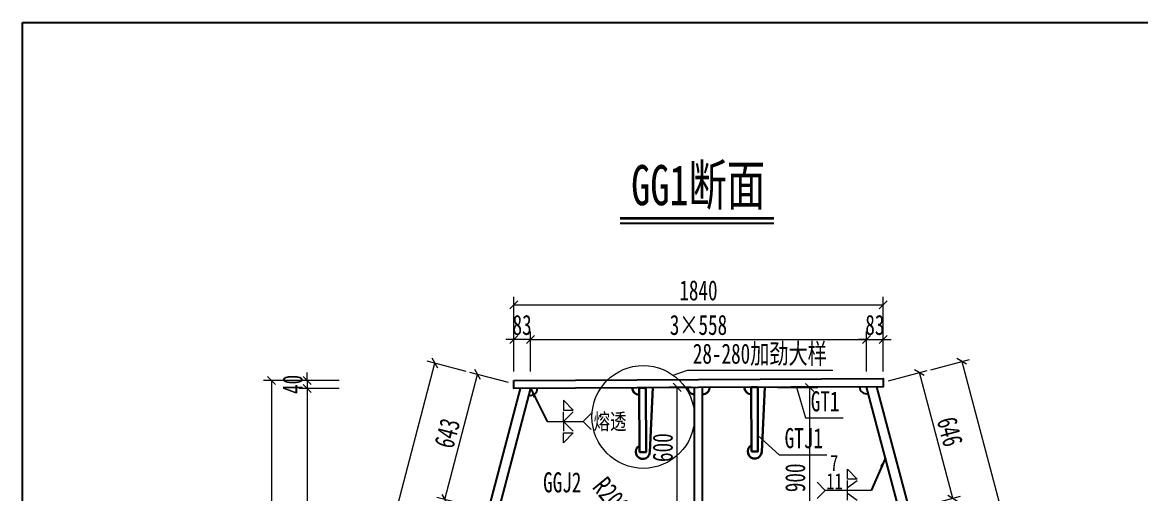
# Model space of a CAD drawing. Header units: millimetres. Extents: x -89049 to 410567, y -307459 to -100425.
# Drawn here: x 136773 to 142344, y -288057 to -285713 of the extents above; entities that cross this region are included whole.
import ezdxf
from ezdxf.enums import TextEntityAlignment as Align

# ---------------------------------------------------------------- set-up
doc = ezdxf.new("R2010")
doc.units = ezdxf.units.MM
doc.layers.get('Defpoints').update_dxf_attribs({"color": 8})
for name, color, linetype, lineweight in [('Dim', 4, 'Continuous', 15), ('文字', 7, 'Continuous', 15), ('标注线及字体', 2, 'Continuous', 15), ('桥 构造粗实', 1, 'Continuous', 30), ('细实线', 4, 'Continuous', 15), ('钢板粗线', 1, 'Continuous', 25)]:
    doc.layers.add(name, color=color, linetype=linetype, lineweight=lineweight)
doc.layers.add('Text', color=4, linetype='Continuous')
doc.styles.add('111', font='', dxfattribs={"width": 0.7})
doc.styles.add('BM_Dim', font='', dxfattribs={"width": 0.85})
doc.styles.add('SMEDI', font='', dxfattribs={"width": 0.75})
doc.styles.get("Standard").update_dxf_attribs({"font": ''})
doc.styles.get('111').set_extended_font_data('仿宋_GB2312')
doc.styles.get('BM_Dim').set_extended_font_data('仿宋_GB2312')
doc.styles.get('SMEDI').set_extended_font_data('仿宋_GB2312')
doc.styles.get('Standard').set_extended_font_data('仿宋_GB2312')
doc.dimstyles.new('200', dxfattribs={"dimscale": 0, "dimtxt": 2.5, "dimasz": 1, "dimexe": 1, "dimexo": 1, "dimgap": 0.6, "dimtad": 1, "dimdec": 0, "dimdsep": 46, "dimtxsty": '111', "dimblk": 'OBLIQUE', "dimcen": 0, "dimclrd": 4, "dimclre": 4, "dimclrt": 4, "dimadec": 1, "dimazin": 2, "dimtfac": 1, "dimtdec": 0, "dimtix": 1, "dimtmove": 2, "dimatfit": 3, "dimfxl": 4, "dimfxlon": 1, "dimtolj": 1, "dimlwd": -1, "dimlwe": -1, "dimarcsym": 0})
doc.dimstyles.new('MSteel_1.0_1.0', dxfattribs={"dimtxt": 3, "dimasz": 1.2, "dimexe": 1, "dimexo": 1, "dimgap": 1, "dimtad": 3, "dimtoh": 1, "dimdec": 0, "dimzin": 0, "dimdsep": 46, "dimtxsty": 'Standard', "dimblk": 'ARCHTICK', "dimcen": 0.09, "dimclrd": 3, "dimclre": 3, "dimadec": 0, "dimazin": 0, "dimtfac": 1, "dimtdec": 4, "dimtofl": 0, "dimtmove": 0, "dimatfit": 3, "dimfxl": 1, "dimtolj": 1, "dimtzin": 0, "dimarcsym": 0})

# ---------------------------------------------------------------- blocks, each defined once
blk = doc.blocks.new('_Oblique')
at = {"color": 0, "linetype": 'ByBlock', "lineweight": -2}
blk.add_line((-0.5, -0.5), (0.5, 0.5), dxfattribs=at)
blk = doc.blocks.new('*D2615')
at = {"layer": 'Defpoints', "color": 0, "transparency": 16777216}
for p in [(139221.4, -287290.2), (139221.4, -287534), (139304.4, -287533.5)]:
    blk.add_point(p, dxfattribs=at)
at = {"layer": '细实线', "color": 4, "transparency": 16777216}
for p, q in [((139221.4, -287450.2), (139221.4, -287250.2)), ((139304.4, -287450.2), (139304.4, -287250.2)), ((139221.4, -287290.2), (139181.4, -287290.2)), ((139304.4, -287290.2), (139221.4, -287290.2)), ((139304.4, -287290.2), (139344.4, -287290.2))]:
    blk.add_line(p, q, dxfattribs=at)
at = {"layer": '细实线', "color": 4, "transparency": 16777216, "xscale": 40, "yscale": 40, "zscale": 40}
blk.add_blockref('_Oblique', (139221.4, -287290.2), dxfattribs=at)
at = {"layer": '细实线', "color": 4, "transparency": 16777216, "xscale": 40, "yscale": 40, "zscale": 40, "rotation": 180}
blk.add_blockref('_Oblique', (139304.4, -287290.2), dxfattribs=at)
at = {"layer": '细实线', "color": 4, "transparency": 16777216, "insert": (139262.9, -287218.7), "char_height": 100, "attachment_point": 5, "style": '111'}
blk.add_mtext('\\A1;83', dxfattribs=at)
blk = doc.blocks.new('*D2574')
at = {"layer": 'Defpoints', "color": 0, "transparency": 16777216}
for p in [(140978.6, -287290.2), (139304.4, -287533.5), (140978.6, -287525.6)]:
    blk.add_point(p, dxfattribs=at)
at = {"layer": '细实线', "color": 4, "transparency": 16777216}
for p, q in [((139304.4, -287450.2), (139304.4, -287250.2)), ((140978.6, -287450.2), (140978.6, -287250.2)), ((139304.4, -287290.2), (140978.6, -287290.2))]:
    blk.add_line(p, q, dxfattribs=at)
at = {"layer": '细实线', "color": 4, "transparency": 16777216, "xscale": 40, "yscale": 40, "zscale": 40, "rotation": 180}
blk.add_blockref('_Oblique', (139304.4, -287290.2), dxfattribs=at)
at = {"layer": '细实线', "color": 4, "transparency": 16777216, "xscale": 40, "yscale": 40, "zscale": 40}
blk.add_blockref('_Oblique', (140978.6, -287290.2), dxfattribs=at)
at = {"layer": '细实线', "color": 4, "transparency": 16777216, "insert": (140141.5, -287218.7), "char_height": 100, "attachment_point": 5, "style": '111'}
blk.add_mtext('\\A1;3×558', dxfattribs=at)
blk = doc.blocks.new('*D2575')
at = {"layer": 'Defpoints', "color": 0, "transparency": 16777216}
for p in [(141061.6, -287290.2), (140978.6, -287525.6), (141061.6, -287525.3)]:
    blk.add_point(p, dxfattribs=at)
at = {"layer": '细实线', "color": 4, "transparency": 16777216}
for p, q in [((140978.6, -287450.2), (140978.6, -287250.2)), ((141061.6, -287450.2), (141061.6, -287250.2)), ((140978.6, -287290.2), (140938.6, -287290.2)), ((140978.6, -287290.2), (141061.6, -287290.2)), ((141061.6, -287290.2), (141101.6, -287290.2))]:
    blk.add_line(p, q, dxfattribs=at)
at = {"layer": '细实线', "color": 4, "transparency": 16777216, "xscale": 40, "yscale": 40, "zscale": 40}
blk.add_blockref('_Oblique', (140978.6, -287290.2), dxfattribs=at)
at = {"layer": '细实线', "color": 4, "transparency": 16777216, "xscale": 40, "yscale": 40, "zscale": 40, "rotation": 180}
blk.add_blockref('_Oblique', (141061.6, -287290.2), dxfattribs=at)
at = {"layer": '细实线', "color": 4, "transparency": 16777216, "insert": (141020.1, -287218.7), "char_height": 100, "attachment_point": 5, "style": '111'}
blk.add_mtext('\\A1;83', dxfattribs=at)
blk = doc.blocks.new('*D2576')
at = {"layer": 'Defpoints', "color": 0, "transparency": 16777216}
for p in [(141061.5, -287118.3), (139221.3, -287494), (141061.5, -287485.3)]:
    blk.add_point(p, dxfattribs=at)
at = {"layer": '细实线', "color": 4, "transparency": 16777216}
for p, q in [((139221.3, -287278.3), (139221.3, -287078.3)), ((141061.5, -287278.3), (141061.5, -287078.3)), ((139221.3, -287118.3), (141061.5, -287118.3))]:
    blk.add_line(p, q, dxfattribs=at)
at = {"layer": '细实线', "color": 4, "transparency": 16777216, "xscale": 40, "yscale": 40, "zscale": 40, "rotation": 180}
blk.add_blockref('_Oblique', (139221.3, -287118.3), dxfattribs=at)
at = {"layer": '细实线', "color": 4, "transparency": 16777216, "xscale": 40, "yscale": 40, "zscale": 40}
blk.add_blockref('_Oblique', (141061.5, -287118.3), dxfattribs=at)
at = {"layer": '细实线', "color": 4, "transparency": 16777216, "insert": (140141.4, -287046.7), "char_height": 100, "attachment_point": 5, "style": '111'}
blk.add_mtext('\\A1;1840', dxfattribs=at)
blk = doc.blocks.new('*D2579')
at = {"layer": 'Defpoints', "color": 0, "transparency": 16777216}
for p in [(139040.9, -287464.4), (139304.4, -287533.5), (139141.2, -288155.5)]:
    blk.add_point(p, dxfattribs=at)
at = {"layer": '细实线', "color": 4, "transparency": 16777216}
for p, q in [((138877.6, -288086.3), (139040.9, -287464.4)), ((139195.6, -287505), (139002.2, -287454.2)), ((139032.4, -288127), (138838.9, -288076.2))]:
    blk.add_line(p, q, dxfattribs=at)
at = {"layer": '细实线', "color": 4, "transparency": 16777216, "xscale": 40, "yscale": 40, "zscale": 40}
for p, rotation in [((139040.9, -287464.4), 75.29542478181064), ((138877.6, -288086.3), 255.2954247818107)]:
    blk.add_blockref('_Oblique', p, dxfattribs=dict(at, rotation=rotation))
at = {"layer": '细实线', "color": 4, "transparency": 16777216, "insert": (138890, -287757.2), "char_height": 100, "attachment_point": 5, "rotation": 75.2954, "style": '111'}
blk.add_mtext('\\A1;643', dxfattribs=at)
blk = doc.blocks.new('*D2582')
at = {"layer": 'Defpoints', "color": 0, "transparency": 16777216}
for p in [(141242, -287455.6), (140978.6, -287525.6), (141144.6, -288150.2)]:
    blk.add_point(p, dxfattribs=at)
at = {"layer": '细实线', "color": 4, "transparency": 16777216}
for p, q in [((141087.3, -287496.7), (141280.6, -287445.4)), ((141408, -288080.2), (141242, -287455.6)), ((141253.4, -288121.3), (141446.7, -288069.9))]:
    blk.add_line(p, q, dxfattribs=at)
at = {"layer": '细实线', "color": 4, "transparency": 16777216, "xscale": 40, "yscale": 40, "zscale": 40}
for p, rotation in [((141242, -287455.6), 104.8872432284968), ((141408, -288080.2), 284.8872432284967)]:
    blk.add_blockref('_Oblique', p, dxfattribs=dict(at, rotation=rotation))
at = {"layer": '细实线', "color": 4, "transparency": 16777216, "insert": (141394.1, -287749.5), "char_height": 100, "attachment_point": 5, "rotation": 284.8872, "style": '111'}
blk.add_mtext('\\A1;646', dxfattribs=at)
blk = doc.blocks.new('*D2583')
at = {"layer": 'Defpoints', "color": 0, "transparency": 16777216}
for p in [(138828.7, -287408.7), (139304.4, -287533.5), (138823.9, -289364.6)]:
    blk.add_point(p, dxfattribs=at)
at = {"layer": '细实线', "color": 4, "transparency": 16777216}
for p, q in [((138348.2, -289239.7), (138828.7, -287408.7)), ((138983.5, -287449.3), (138790, -287398.5)), ((138503, -289280.3), (138309.5, -289229.6))]:
    blk.add_line(p, q, dxfattribs=at)
at = {"layer": '细实线', "color": 4, "transparency": 16777216, "xscale": 40, "yscale": 40, "zscale": 40}
for p, rotation in [((138828.7, -287408.7), 75.29542479249301), ((138348.2, -289239.7), 255.295424792493)]:
    blk.add_blockref('_Oblique', p, dxfattribs=dict(at, rotation=rotation))
at = {"layer": '细实线', "color": 4, "transparency": 16777216, "insert": (138519.3, -288306.1), "char_height": 100, "attachment_point": 5, "rotation": 75.2954, "style": '111'}
blk.add_mtext('\\A1;1893', dxfattribs=at)
blk = doc.blocks.new('*D2584')
at = {"layer": 'Defpoints', "color": 0, "transparency": 16777216}
for p in [(140978.6, -287525.6), (141940, -289232.2), (141465.8, -289358.2)]:
    blk.add_point(p, dxfattribs=at)
at = {"layer": '细实线', "color": 4, "transparency": 16777216}
for p, q in [((141298.2, -287440.7), (141491.5, -287389.3)), ((141452.8, -287399.6), (141940, -289232.2)), ((141785.4, -289273.3), (141978.7, -289221.9))]:
    blk.add_line(p, q, dxfattribs=at)
at = {"layer": '细实线', "color": 4, "transparency": 16777216, "xscale": 40, "yscale": 40, "zscale": 40}
for p, rotation in [((141452.8, -287399.6), 104.8872052907259), ((141940, -289232.2), 284.8872052907259)]:
    blk.add_blockref('_Oblique', p, dxfattribs=dict(at, rotation=rotation))
at = {"layer": '细实线', "color": 4, "transparency": 16777216, "insert": (141765.6, -288297.5), "char_height": 100, "attachment_point": 5, "rotation": 284.8872, "style": '111'}
blk.add_mtext('\\A1;1896', dxfattribs=at)
blk = doc.blocks.new('*D2606')
at = {"layer": 'Defpoints', "color": 0, "transparency": 16777216}
for p in [(140035.4, -287528.6), (140147.2, -287528.6), (140147.2, -288128.6)]:
    blk.add_point(p, dxfattribs=at)
at = {"layer": '细实线', "color": 4, "transparency": 16777216}
for p, q in [((140107.2, -287528.6), (139995.4, -287528.6)), ((140035.4, -288128.6), (140035.4, -287528.6)), ((140107.2, -288128.6), (139995.4, -288128.6))]:
    blk.add_line(p, q, dxfattribs=at)
at = {"layer": '细实线', "color": 4, "transparency": 16777216, "xscale": 40, "yscale": 40, "zscale": 40}
for p, rotation in [((140035.4, -287528.6), 90), ((140035.4, -288128.6), 270)]:
    blk.add_blockref('_Oblique', p, dxfattribs=dict(at, rotation=rotation))
at = {"layer": '细实线', "color": 4, "transparency": 16777216, "insert": (139963.9, -287828.6), "char_height": 100, "attachment_point": 5, "rotation": 90, "style": '111'}
blk.add_mtext('\\A1;600', dxfattribs=at)
blk = doc.blocks.new('*D2609')
at = {"layer": 'Defpoints', "color": 0, "transparency": 16777216}
for p in [(139791.7, -288173.5), (139918.6, -288328.1)]:
    blk.add_point(p, dxfattribs=at)
at = {"layer": '细实线', "color": 4, "transparency": 16777216}
for p, q in [((139791.7, -288173.5), (139918.6, -288328.1)), ((139918.6, -288328.1), (139791.7, -288173.5))]:
    blk.add_line(p, q, dxfattribs=at)
at = {"layer": '细实线', "color": 4, "transparency": 16777216, "xscale": 40, "yscale": 40, "zscale": 40, "rotation": 129.3907187909415}
blk.add_blockref('_Oblique', (139791.7, -288173.5), dxfattribs=at)
at = {"layer": '细实线', "color": 4, "transparency": 16777216, "insert": (139706.9, -288070.3), "char_height": 100, "attachment_point": 5, "rotation": 309.3907, "style": '111'}
blk.add_mtext('\\A1;R200', dxfattribs=at)
blk = doc.blocks.new('*D2611')
at = {"layer": 'Defpoints', "color": 0, "transparency": 16777216}
for p in [(139221.3, -287494), (138191.9, -287534), (139221.3, -287534)]:
    blk.add_point(p, dxfattribs=at)
at = {"layer": '细实线', "color": 4, "transparency": 16777216}
for p, q in [((138351.9, -287494), (138151.9, -287494)), ((138191.9, -287494), (138191.9, -287454)), ((138191.9, -287494), (138191.9, -287534)), ((138351.9, -287534), (138151.9, -287534)), ((138191.9, -287534), (138191.9, -287574))]:
    blk.add_line(p, q, dxfattribs=at)
at = {"layer": '细实线', "color": 4, "transparency": 16777216, "xscale": 40, "yscale": 40, "zscale": 40}
for p, rotation in [((138191.9, -287494), 270), ((138191.9, -287534), 90)]:
    blk.add_blockref('_Oblique', p, dxfattribs=dict(at, rotation=rotation))
at = {"layer": '细实线', "color": 4, "transparency": 16777216, "insert": (138120.3, -287514), "char_height": 100, "attachment_point": 5, "rotation": 90, "style": '111'}
blk.add_mtext('\\A1;40', dxfattribs=at)
blk = doc.blocks.new('*D2612')
at = {"layer": 'Defpoints', "color": 0, "transparency": 16777216}
for p in [(139221.3, -287534), (138191.9, -289364.7), (138772.2, -289364.7)]:
    blk.add_point(p, dxfattribs=at)
at = {"layer": '细实线', "color": 4, "transparency": 16777216}
for p, q in [((138351.9, -287534), (138151.9, -287534)), ((138191.9, -287534), (138191.9, -289364.7)), ((138351.9, -289364.7), (138151.9, -289364.7))]:
    blk.add_line(p, q, dxfattribs=at)
at = {"layer": '细实线', "color": 4, "transparency": 16777216, "xscale": 40, "yscale": 40, "zscale": 40}
for p, rotation in [((138191.9, -287534), 90), ((138191.9, -289364.7), 270)]:
    blk.add_blockref('_Oblique', p, dxfattribs=dict(at, rotation=rotation))
at = {"layer": '细实线', "color": 4, "transparency": 16777216, "insert": (138120.3, -288449.3), "char_height": 100, "attachment_point": 5, "rotation": 90, "style": '111'}
blk.add_mtext('\\A1;1831', dxfattribs=at)
blk = doc.blocks.new('*D2614')
at = {"layer": 'Defpoints', "color": 0, "transparency": 16777216}
for p in [(139221.3, -287494), (138015, -291192.4), (139098.6, -291192.4)]:
    blk.add_point(p, dxfattribs=at)
at = {"layer": '细实线', "color": 4, "transparency": 16777216}
for p, q in [((138175, -287494), (137975, -287494)), ((138015, -287494), (138015, -291192.4)), ((138175, -291192.4), (137975, -291192.4))]:
    blk.add_line(p, q, dxfattribs=at)
at = {"layer": '细实线', "color": 4, "transparency": 16777216, "xscale": 40, "yscale": 40, "zscale": 40}
for p, rotation in [((138015, -287494), 90), ((138015, -291192.4), 270)]:
    blk.add_blockref('_Oblique', p, dxfattribs=dict(at, rotation=rotation))
at = {"layer": '细实线', "color": 4, "transparency": 16777216, "insert": (137943.4, -289343.2), "char_height": 100, "attachment_point": 5, "rotation": 90, "style": '111'}
blk.add_mtext('\\A1;3698', dxfattribs=at)
blk = doc.blocks.new('_ArchTick')
at = {"color": 0, "linetype": 'ByBlock', "const_width": 0.15}
blk.add_lwpolyline([(-0.5, -0.5), (0.5, 0.5)], dxfattribs=at)
blk = doc.blocks.new('全融透1')
at = {"layer": 'Dim'}
blk.add_line((0, 0), (4.48, 0), dxfattribs=at)
for points in [[(2, 2.65), (2, 1.41), (3.23, 1.41)], [(2, -2.65), (2, -1.41), (3.23, -1.41)]]:
    blk.add_lwpolyline(points, close=True, dxfattribs=at)
for points in [[(3.23, 1.21), (2, 0), (2, 1.21)], [(3.23, -1.21), (2, 0), (2, -1.21)], [(5.48, 1), (4.48, 0), (5.48, -1)]]:
    blk.add_lwpolyline(points, dxfattribs=at)
at = {"layer": 'Text', "style": 'SMEDI', "width": 0.75}
blk.add_text('熔透', height=2, dxfattribs=at).set_placement((5.77, 0), align=Align.MIDDLE_LEFT)
blk = doc.blocks.new('半融透2')
at = {"layer": 'Dim'}
for p, q in [((0, 0), (-5.71, 0)), ((-2.95, 0.34), (-1.72, 1.21)), ((-2.95, -0.34), (-1.72, -1.21))]:
    blk.add_line(p, q, dxfattribs=at)
for points in [[(-1.72, 1.41), (-2.95, 1.41), (-2.95, 2.65)], [(-1.72, -1.41), (-2.95, -1.41), (-2.95, -2.65)]]:
    blk.add_lwpolyline(points, close=True, dxfattribs=at)
for points in [[(-6.71, -1), (-5.71, 0), (-6.71, 1)], [(-2.95, -1.21), (-2.95, 0), (-2.95, 1.21)]]:
    blk.add_lwpolyline(points, dxfattribs=at)
at = {"layer": 'Text', "style": 'SMEDI', "width": 0.75}
blk.add_text('7', height=2, dxfattribs=at).set_placement((-5.1, 3.42), align=Align.MIDDLE_LEFT)
blk = doc.blocks.new('28-280过焊孔')
at = {"layer": '桥 构造粗实', "color": 7}
blk.add_line((51, 0), (35, 321.7), dxfattribs=at)
for centre, start, end in [((0, 320), 2.8591, 242.8016), ((-16, 0), 90, 180)]:
    blk.add_arc(centre, 35, start, end, dxfattribs=at)
blk = doc.blocks.new('*D4572')
at = {"layer": 'Defpoints', "color": 0, "transparency": 16777216}
for p in [(140481.8, -287528.9), (140695.4, -287528.9), (140481.8, -288428.9)]:
    blk.add_point(p, dxfattribs=at)
at = {"layer": '细实线', "color": 4, "transparency": 16777216}
for p, q in [((140535.4, -287528.9), (140735.4, -287528.9)), ((140695.4, -288428.9), (140695.4, -287528.9)), ((140535.4, -288428.9), (140735.4, -288428.9))]:
    blk.add_line(p, q, dxfattribs=at)
at = {"layer": '细实线', "color": 4, "transparency": 16777216, "xscale": 40, "yscale": 40, "zscale": 40}
for p, rotation in [((140695.4, -287528.9), 90), ((140695.4, -288428.9), 270)]:
    blk.add_blockref('_Oblique', p, dxfattribs=dict(at, rotation=rotation))
at = {"layer": '细实线', "color": 4, "transparency": 16777216, "insert": (140623.9, -287978.9), "char_height": 100, "attachment_point": 5, "rotation": 90, "style": '111'}
blk.add_mtext('\\A1;900', dxfattribs=at)

msp = doc.modelspace()

# ---------------------------------------------------------------- linework, layer by layer
at = {"color": 4}
msp.add_line((139751, -286711.5), (140516.9, -286711.5), dxfattribs=at)
at = {"color": 6, "const_width": 14.4}
msp.add_lwpolyline([(139751, -286687.5), (140516.9, -286687.5)], dxfattribs=at)
at = {"layer": 'Defpoints'}
msp.add_lwpolyline([(136773.4, -285712.7), (152173.4, -285712.7), (152173.4, -295944.7), (136773.4, -295944.7)], close=True, dxfattribs=at)
at = {"layer": '桥 构造粗实', "color": 7}
for points in [[(139848.2, -287850.6), (139880.2, -287850.4), (139878.5, -287530.4), (139846.5, -287530.6)], [(140405.8, -287847.9), (140437.8, -287847.8), (140436.6, -287527.8), (140404.6, -287527.9)]]:
    msp.add_lwpolyline(points, close=True, dxfattribs=at)
at = {"layer": '桥 构造粗实'}
for centre, start, end in [((140121.8, -287528.9), 180, 270), ((140161.8, -287528.9), 270, 0)]:
    msp.add_arc(centre, 35, start, end, dxfattribs=at)
at = {"layer": '细实线'}
for p, q in [((140015.5, -287468.2), (140086.6, -287442.4)), ((140086.6, -287442.4), (140811.3, -287442.4)), ((140629, -287527), (140674.8, -287679.6)), ((140674.8, -287679.6), (140862.9, -287679.6)), ((140544.1, -287864.2), (140437.5, -287768.1)), ((140544.1, -287864.2), (140780.7, -287864.2))]:
    msp.add_line(p, q, dxfattribs=at)
msp.add_circle((139866.6, -287676.1), 255.7, dxfattribs=at)
for p in [(139862.5, -287530.5), (140420.6, -287527.9)]:
    msp.add_point(p, dxfattribs=at)
at = {"layer": '钢板粗线'}
for p, q in [((140121.8, -291192.4), (140121.8, -287529.1)), ((140161.8, -291192.4), (140161.8, -287528.9))]:
    msp.add_line(p, q, dxfattribs=at)
msp.add_lwpolyline([(139221.3, -287494), (140142.3, -287489), (141061.5, -287485.3), (141061.6, -287525.3), (140142.4, -287529), (139221.4, -287534)], close=True, dxfattribs=at)
for points in [[(139252.7, -287533.8), (138772.2, -289364.7), (139259.2, -291192.4)], [(139304.4, -287533.5), (138823.9, -289364.6), (139311, -291192.4)], [(140985.2, -291192.4), (141465.8, -289358.2), (140978.6, -287525.6)], [(141036.9, -291192.4), (141517.5, -289358.1), (141030.3, -287525.4)]]:
    msp.add_lwpolyline(points, dxfattribs=at)
for centre, start, end in [((139304.4, -287533.5), 255.2954, 0.3111), ((140978.6, -287525.6), 180.2294, 284.8872)]:
    msp.add_arc(centre, 35, start, end, dxfattribs=at)

# ---------------------------------------------------------------- block references
at = {"layer": '细实线', "xscale": -1}
for p, rotation in [((139862.5, -287530.5), 180.3125075414629), ((140420.6, -287527.9), 180.2308574641169)]:
    msp.add_blockref('28-280过焊孔', p, dxfattribs=dict(at, rotation=rotation))
at = {"layer": '细实线', "xscale": 40, "yscale": 40, "zscale": 40}
for name, p in [('全融透1', (139388.3, -287698.4)), ('半融透2', (141001.3, -288041.3))]:
    msp.add_blockref(name, p, dxfattribs=at)

# ---------------------------------------------------------------- texts
at = {"layer": 'Text', "style": 'SMEDI', "width": 0.75}
msp.add_text('11', height=80, dxfattribs=at).set_placement((140778.5, -287995.7), align=Align.MIDDLE_LEFT)
at = {"layer": '文字', "style": 'BM_Dim', "width": 0.7}
for s, p in [('28-280加劲大样', (140447.3, -287441)), ('GT1', (140772.4, -287678.2)), ('GTJ1', (140666, -287861.4)), ('GGJ2', (139462.9, -288081.3))]:
    msp.add_text(s, height=100, dxfattribs=at).set_placement(p, align=Align.BOTTOM_CENTER)
at = {"layer": '标注线及字体', "style": '111', "width": 0.7}
msp.add_text('GG1断面', height=200, dxfattribs=at).set_placement((140140, -286519.1), align=Align.MIDDLE)

# ---------------------------------------------------------------- dimensions: what is measured, and where the dimension line sits
at = {"layer": '细实线'}
for base, p1, p2, picture, middle in [((141061.5, -287118.3), (139221.3, -287494), (141061.5, -287485.3), '*D2576', (140141.4, -287046.7)), ((139221.4, -287290.2), (139304.4, -287533.5), (139221.4, -287534), '*D2615', (139262.9, -287218.7)), ((141061.6, -287290.2), (140978.6, -287525.6), (141061.6, -287525.3), '*D2575', (141020.1, -287218.7))]:
    dim = msp.add_linear_dim(base=base, p1=p1, p2=p2, dimstyle='200', override={"dimscale": 40, "dimblk": 'Oblique'}, dxfattribs=at)
    dim.commit()
    dim.dimension.update_dxf_attribs({"geometry": picture, "text_midpoint": middle})
dim = msp.add_linear_dim(base=(140978.6, -287290.2), p1=(139304.4, -287533.5), p2=(140978.6, -287525.6), text='3×558', dimstyle='200', override={"dimscale": 40, "dimtxsty": '111', "dimblk": 'Oblique'}, dxfattribs=at)
dim.commit()
dim.dimension.update_dxf_attribs({"geometry": '*D2574', "text_midpoint": (140141.5, -287218.7)})
for p1, p2, distance, picture, middle in [((138823.9, -289364.6), (139304.4, -287533.5), 491.8, '*D2583', (138519.3, -288306.1)), ((140978.6, -287525.6), (141465.8, -289358.2), 490.7, '*D2584', (141765.6, -288297.5)), ((139141.2, -288155.5), (139304.4, -287533.5), 272.5, '*D2579', (138890, -287757.2)), ((141144.6, -288150.2), (140978.6, -287525.6), -272.5, '*D2582', (141394.1, -287749.5))]:
    dim = msp.add_aligned_dim(p1=p1, p2=p2, distance=distance, dimstyle='200', override={"dimscale": 40, "dimblk": 'Oblique'}, dxfattribs=at)
    dim.commit()
    dim.dimension.update_dxf_attribs({"geometry": picture, "text_midpoint": middle})
for base, p1, p2, picture, middle in [((138191.9, -287534), (139221.3, -287494), (139221.3, -287534), '*D2611', (138120.3, -287514)), ((138015, -291192.4), (139221.3, -287494), (139098.6, -291192.4), '*D2614', (137943.4, -289343.2)), ((138191.9, -289364.7), (139221.3, -287534), (138772.2, -289364.7), '*D2612', (138120.3, -288449.3)), ((140035.4, -287528.6), (140147.2, -288128.6), (140147.2, -287528.6), '*D2606', (139963.9, -287828.6)), ((140695.4, -287528.9), (140481.8, -288428.9), (140481.8, -287528.9), '*D4572', (140623.9, -287978.9))]:
    dim = msp.add_linear_dim(base=base, p1=p1, p2=p2, angle=90, dimstyle='200', override={"dimscale": 40, "dimblk": 'Oblique'}, dxfattribs=at)
    dim.commit()
    dim.dimension.update_dxf_attribs({"geometry": picture, "text_midpoint": middle})
dim = msp.add_radius_dim(center=(139918.6, -288328.1), mpoint=(139791.7, -288173.5), dimstyle='200', override={"dimscale": 40, "dimblk": 'Oblique'}, dxfattribs=at)
dim.commit()
dim.dimension.update_dxf_attribs({"geometry": '*D2609', "text_midpoint": (139706.9, -288070.3), "dimtype": 164})

# ---------------------------------------------------------------- leaders
at = {"layer": 'Dim'}
for points in [[(139304.4, -287533.5), (139388.3, -287698.4)], [(141072.8, -287879.9), (141001.3, -288041.3)]]:
    msp.add_leader(points, dimstyle='MSteel_1.0_1.0', override={"dimscale": 40, "dimclrd": 256}, dxfattribs=at)

doc.saveas('drawing.dxf')
